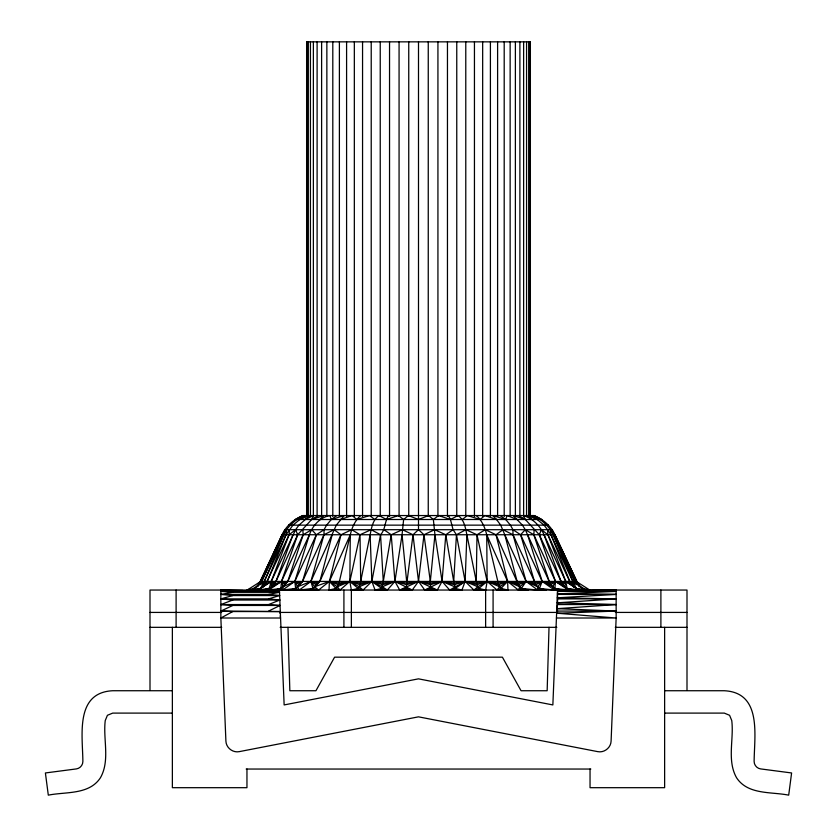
<?xml version="1.0" encoding="UTF-8"?>
<svg xmlns="http://www.w3.org/2000/svg" width="837" height="837" viewBox="0 0 837 837"><rect width="100%" height="100%" fill="white"/><g stroke="black" fill="none" stroke-linecap="round" stroke-linejoin="round"><path stroke-width="1.26" d="M403.633 519.505L398.422 515.55L386.568 519.505L378.962 515.55C372.664 519.819 371.586 527.854 370.121 534.749L371.869 581.433L375.07 590.043L387.311 590.043L394.918 581.433L402.053 534.749L403.633 519.505L408.425 515.55L418.5 519.505L428.575 515.55L433.367 519.505L434.947 534.749L430.323 581.433L430.762 588.432L430.992 589.604L437.28 590.043L442.082 581.433L445.786 534.749L453.079 529.695L450.432 519.505L448.423 515.55M388.577 515.55C384.507 521.472 385.658 529.455 380.542 534.749L371.869 581.433L363.049 590.043L351.341 590.043L349.856 581.433L350.284 534.749C352.011 527.613 354.972 520.415 360.695 515.55M336.756 515.55L331.274 519.505L326.597 525.144L324.045 529.695L323.982 534.749L310.893 581.433L312.965 588.432L318.583 590.043L329.38 581.433L350.284 534.749L339.393 581.433L337.311 586.768L334.444 589.604L329.046 590.043L329.38 581.433L340.994 534.749L351.707 529.695L360.015 534.749L371.136 529.695L380.542 534.749L383.294 581.433L381.034 589.604M500.244 515.55L505.726 519.505L510.403 525.144L512.955 529.695L513.018 534.749L526.107 581.433L521.357 588.432L537.689 590.043L539.457 588.432L546.394 590.043C540.754 590.765 536.078 586.538 534.477 581.433L513.018 534.749L502.985 529.695L496.006 534.749L507.62 581.433L507.954 590.043L502.556 589.604L498.601 584.644L486.715 534.749L487.144 581.433L485.659 590.043L479.957 589.604L477.854 586.768L476.295 581.433L476.985 534.749L485.293 529.695L496.006 534.749L518.396 584.644L521.357 588.432L523.334 589.604L528.346 590.043L521.357 588.432L518.417 590.043L507.62 581.433L486.715 534.749C484.989 527.613 482.028 520.415 476.305 515.55M549.02 627.332L547.157 690.734L521.053 690.734L502.409 657.171L334.591 657.171L315.947 690.734L289.843 690.734L287.98 627.332M434.947 534.749L442.082 581.433L449.689 590.043L461.93 590.043L465.131 581.433L466.879 534.749C465.414 527.854 464.336 519.819 458.038 515.55L450.432 519.505L438.578 515.55L433.367 519.505M557.578 590.043L552.859 704.932L418.5 678.849L284.141 704.932L279.422 590.043M556.605 613.73L556.636 612.977M455.966 589.604L453.706 581.433L456.458 534.749L453.079 529.695M556.814 608.635L616.147 611.073L556.626 613.259L557.578 611.073L556.814 608.635L557.578 604.555L557.526 591.236L616.147 590.043L616.147 618.009L611.094 741.122C610.884 747.734 604.262 752.965 597.775 751.647L418.5 716.838L239.225 751.647C232.738 752.965 226.116 747.734 225.906 741.122L220.853 618.009L220.853 590.043L242.992 590.493M534.184 529.695L533.818 534.749L549.218 581.433C551.091 586.559 556.092 590.493 561.721 590.043L554.826 588.432L555.506 581.433L539.31 534.749L525.333 519.505L518.616 515.55M289.466 529.695L289.079 534.749L271.23 581.433L268.75 590.043L250.88 590.043L264.262 581.433L286.024 534.749L292.95 525.144L304.647 515.55C294.959 518.877 288.493 526.902 282.508 534.749L257.827 586.768M275.279 590.043L280.908 588.432L287.782 581.433L309.428 534.749C312.787 525.437 319.839 517.412 329.945 515.55L331.274 519.505L344.195 515.55L336.296 525.144L310.893 581.433L314.618 586.768L318.583 590.043L282.582 590.043L280.908 588.432L281.494 581.433L297.69 534.749L311.667 519.505L318.384 515.55M383.921 529.695L391.214 534.749L394.918 581.433L399.72 590.043L406.008 589.604L413.007 534.749L418.5 529.695L418.5 41.85M383.294 581.433L391.214 534.749L402.398 529.695L413.007 534.749L418.5 581.433L424.767 590.043L430.992 589.604M547.534 529.695L550.976 534.749L572.738 581.433L586.12 590.043L568.25 590.043L564.787 586.768L565.77 581.433L547.921 534.749L547.534 529.695L544.05 525.144L532.353 515.55C542.041 518.877 548.507 526.902 554.492 534.749L579.12 586.768M357.043 589.604L359.146 586.768L360.349 583.075L370.121 534.749M334.444 589.604L339.979 590.043L349.856 581.433L360.015 534.749L360.705 581.433M283.827 534.749L259.972 584.644L261.092 583.075L260.736 581.433L259.397 583.075L282.059 534.749L554.941 534.749L577.603 583.075L554.941 534.749C550.809 525.908 543.067 519.202 534.111 515.55L302.889 515.55C293.933 519.202 286.191 525.908 282.059 534.749L260.736 581.433L259.972 584.644L264.262 581.433L283.827 534.749L286.652 529.695L286.024 534.749L267.327 581.433L262.985 586.768L258.11 590.043L269.116 588.432L281.494 581.433L303.182 534.749L302.816 529.695M306.834 515.55L299.353 519.505L309.868 515.55L298.924 525.144L295.607 529.695L271.23 581.433L258.11 590.043L262.985 586.768L264.262 581.433L266.145 583.075L265.057 584.644L264.262 581.433L261.5 583.724M534.477 581.433L520.624 534.749L525.291 529.695L527.572 534.749L542.188 581.433L539.457 588.432L554.418 590.043L554.826 588.432L568.25 590.043L564.787 586.768L555.506 581.433L533.818 534.749L525.291 529.695L522.403 525.144L513.196 515.55L525.333 519.505L523.271 515.55C532.73 518.427 540.158 525.762 544.019 534.749L565.77 581.433L567.109 588.432L573.983 590.043M308.654 590.043L312.965 588.432L319.86 581.433L332.205 534.749M290.606 590.043L295.618 588.432L302.523 581.433L316.376 534.749L324.045 529.695M309.428 534.749L294.812 581.433L295.618 588.432L299.311 590.043L312.965 588.432M295.618 588.432L282.582 590.043L283.063 586.768L287.782 581.433L303.182 534.749L311.709 529.695L316.376 534.749L294.812 581.433L282.582 590.043L268.75 590.043L275.959 581.433L297.69 534.749L295.607 529.695L289.079 534.749L266.145 583.075M292.981 534.749L275.959 581.433L273.417 584.644L271.23 581.433L265.057 584.644M567.109 588.432L578.89 590.043L573.68 586.768L570.531 583.075L565.77 581.433L561.815 583.075L555.506 581.433L549.961 583.075L542.188 581.433L535.146 583.075L526.107 581.433L519.746 586.768L518.417 590.043L523.334 589.604M319.86 581.433L340.994 534.749L334.015 529.695L323.982 534.749L302.523 581.433L297.543 586.768L299.311 590.043L310.893 581.433L316.731 583.075L319.86 581.433L314.618 586.768L329.38 581.433L338.964 583.075L349.856 581.433L360.349 583.075L371.869 581.433L383.043 583.075L394.918 581.433L406.677 583.075L418.5 581.433L430.323 583.075L442.082 581.433L453.957 583.075L465.131 581.433L476.651 583.075L487.144 581.433L498.036 583.075L507.62 581.433L517.695 583.075L526.107 581.433L535.973 584.644L542.188 581.433L550.892 584.644L555.506 581.433L562.841 584.644L564.787 586.768M316.731 583.075L316.009 584.644L310.893 581.433L297.543 586.768L294.812 581.433L283.063 586.768L281.494 581.433L273.417 584.644M557.432 589.604L554.418 590.043L552.692 586.768L555.506 581.433L568.25 590.043M254.061 590.043L260.516 588.432L264.262 581.433M300.002 583.075L299.154 584.644L294.812 581.433L300.002 583.075L302.523 581.433M261.092 583.075L284.915 529.695L552.085 529.695L575.866 583.075L576.986 584.644L576.264 581.433L589.761 590.043L584.812 589.604L581.684 588.432L589.761 590.043L587.25 589.405M287.782 581.433L284.862 584.644L281.494 581.433L268.75 590.043L280.908 588.432M259.198 583.431L260.736 581.433L247.239 590.043L252.146 589.604L255.275 588.432L260.736 581.433L258.424 584.1M259.501 583.033L260.736 581.433M541.78 589.604L537.689 590.043L537.563 586.768L526.107 581.433L518.396 584.644L507.62 581.433L499.679 586.768L497.021 590.043L487.144 581.433L476.985 534.749L465.864 529.695L456.458 534.749L465.131 581.433L473.951 590.043L479.957 589.604M537.563 586.768L542.188 581.433L520.624 534.749L512.955 529.695M502.556 589.604L497.021 590.043L500.976 588.432L507.62 581.433L519.746 586.768M319.88 519.505L323.804 515.55L311.667 519.505L313.729 515.55L305.013 519.505M499.679 586.768L487.144 581.433L477.854 586.768L473.951 590.043L478.795 588.432L487.144 581.433L498.601 584.644L507.62 581.433M462.244 519.505L467.36 515.55L480.176 519.505L484.811 515.55L496.519 519.505L500.704 525.144L504.795 534.749L517.14 581.433M477.854 586.768L465.131 581.433L449.689 590.043L455.265 588.432L465.131 581.433L477.059 584.644L487.144 581.433M262.985 586.768L271.23 581.433L274.442 583.075M296.748 519.505L303.339 515.55L295.147 519.505L541.853 519.505L533.661 515.55L540.252 519.505M268.625 611.073L280.05 605.454L232.791 605.454L220.853 611.073L280.301 611.554L232.791 611.554L220.853 618.009L280.573 618.009M260.516 588.432L250.88 590.043L254.354 588.411M349.856 581.433L358.205 588.432L363.049 590.043L359.146 586.768L349.856 581.433L338.399 584.644L329.38 581.433L337.311 586.768L349.856 581.433L359.941 584.644L371.869 581.433L382.791 584.644L394.918 581.433L406.594 584.644L418.5 581.433L430.406 584.644L442.082 581.433L454.209 584.644L465.131 581.433M359.146 586.768L371.869 581.433L382.31 586.768L394.918 581.433L412.233 590.043L418.5 581.433L423.993 534.749L418.5 529.695M269.116 588.432L263.017 590.043M279.83 600.024L232.791 600.024L220.853 604.555L268.625 604.555L279.83 600.024L268.625 598.884L220.853 598.884L232.791 595.557L279.642 595.557L268.625 598.884M250.88 590.043L255.275 588.432L247.239 590.043L249.447 589.227M340.481 519.505L352.189 515.55L356.824 519.505L369.64 515.55L374.756 519.505M247.239 590.043L249.75 589.405M375.07 590.043L381.735 588.432L387.311 590.043L382.31 586.768M351.341 590.043L358.205 588.432M329.046 590.043L336.024 588.432L339.979 590.043L337.311 586.768M232.791 592.293L220.853 594.406L268.625 594.406L279.516 592.293L268.625 591.393L220.853 591.393L232.791 592.293L279.516 592.293M248.61 590.043L250.964 589.75M557.578 608.635L616.147 604.555L557.055 602.807M557.578 602.807L616.147 598.884L557.264 597.796M557.578 597.796L616.147 594.406L557.421 593.872M268.625 591.393L279.453 590.776L220.853 591.393M557.578 593.872L616.147 591.393L557.578 591.236M588.798 590.388L616.147 590.043M288.524 525.144L548.476 525.144M260.297 581.433L576.703 581.433M557.578 591.393L616.147 591.393M557.578 594.406L616.147 594.406M557.578 598.884L616.147 598.884M557.578 604.555L616.147 604.555M557.578 611.073L616.147 611.073M150.001 612.422L221.638 612.422M280.175 612.422L556.825 612.422M615.362 612.422L686.999 612.422M280.343 615.697L280.343 616.838M556.427 618.009L616.147 618.009L557.578 613.259M150.001 627.332L221.732 627.332M280.175 627.332L556.825 627.332M615.268 627.332L686.999 627.332M172.37 690.734L112.702 690.734C74.775 692.607 82.696 735.514 82.873 761.513C82.853 765.154 79.996 768.418 76.387 768.91L45.397 772.959L48.305 795.15C65.851 791.603 89.109 795.035 100.43 777.761C110.254 760.425 102.93 739.333 105.242 720.563L107.429 715.29L112.702 713.103L172.37 713.103M664.63 690.734L724.298 690.734C762.225 692.607 754.304 735.514 754.127 761.513C754.147 765.154 757.004 768.418 760.613 768.91L791.603 772.959L788.695 795.15C771.149 791.603 747.891 795.035 736.57 777.761C726.746 760.425 734.07 739.333 731.758 720.563L729.571 715.29L724.298 713.103L664.63 713.103M246.183 769.046L590.817 769.046M220.853 611.073L232.791 611.554M220.853 590.043L232.791 590.776M406.008 589.604L412.233 590.043L406.238 588.432L399.72 590.043L418.5 581.433L437.28 590.043L430.762 588.432L424.767 590.043L442.082 581.433L454.69 586.768M220.853 604.555L232.791 605.454M268.625 604.555L280.05 605.454M220.853 598.884L232.791 600.024M220.853 594.406L232.791 595.557M268.625 594.406L279.642 595.557M582.939 590.043L576.149 588.432L553.173 534.749L550.348 529.695L550.976 534.749L570.531 583.075L572.738 581.433L575.866 583.075L576.264 581.433L578.974 584.059M586.005 589.75L588.39 590.043M576.149 588.432L586.12 590.043L582.615 588.411M500.976 588.432L507.954 590.043M478.795 588.432L485.659 590.043M455.265 588.432L461.93 590.043M581.684 588.432L586.12 590.043M281.494 581.433L285.804 583.075M517.12 519.505L507.055 515.55L505.726 519.505L492.805 515.55L496.519 519.505M552.692 586.768L542.188 581.433L554.418 590.043M530.166 515.55L537.647 519.505L527.132 515.55L531.987 519.505M576.986 584.644L572.738 581.433L571.608 584.644L565.77 581.433L578.89 590.043L565.77 581.433L562.841 584.644L561.815 583.075L539.31 534.749L541.393 529.695L547.921 534.749L569.673 581.433M371.869 581.433L381.735 588.432M537.689 590.043L526.107 581.433L504.795 534.749M575.479 583.724L572.738 581.433L573.68 586.768M329.38 581.433L336.024 588.432M578.576 584.1L576.264 581.433L577.499 583.033M577.833 583.431L576.264 581.433L580.909 587.438M553.173 534.749L574.935 581.433M527.572 534.749L549.218 581.433M544.019 534.749L561.041 581.433M466.879 534.749L476.295 581.433M453.706 581.433L445.786 534.749L434.602 529.695L423.993 534.749L430.323 581.433M402.053 534.749L406.677 581.433M271.23 581.433L271.46 586.768M686.999 690.347L686.999 590.043L150.001 590.043L150.001 690.347M664.63 627.332L664.63 787.69L590.043 787.69L590.043 769.046M660.895 590.043L660.895 627.332M530.376 516.408L530.376 41.85L306.624 41.85L306.624 516.408M529.947 41.85L529.947 516.408M528.681 41.85L528.681 516.408M526.567 41.85L526.567 516.408M523.627 41.85L523.627 516.408M519.892 41.85L519.892 516.408M515.383 41.85L515.383 516.408M510.141 41.85L510.141 516.408M504.198 41.85L504.198 516.408M497.607 41.85L497.607 516.408M493.087 590.043L493.087 627.332M490.409 41.85L490.409 516.408M485.627 590.043L485.627 627.332M482.667 41.85L482.667 516.408M474.443 41.85L474.443 516.408M465.78 41.85L465.78 516.408M456.761 41.85L456.761 516.408M447.46 41.85L447.46 516.408M437.929 41.85L437.929 516.408M428.251 41.85L428.251 516.408M408.749 41.85L408.749 516.408M399.071 41.85L399.071 516.408M389.54 41.85L389.54 516.408M380.239 41.85L380.239 516.408M371.22 41.85L371.22 516.408M362.557 41.85L362.557 516.408M354.333 41.85L354.333 516.408M351.373 590.043L351.373 627.332M346.591 41.85L346.591 516.408M343.913 590.043L343.913 627.332M339.393 41.85L339.393 516.408M332.802 41.85L332.802 516.408M326.859 41.85L326.859 516.408M321.617 41.85L321.617 516.408M317.108 41.85L317.108 516.408M313.373 41.85L313.373 516.408M310.433 41.85L310.433 516.408M308.319 41.85L308.319 516.408M307.053 41.85L307.053 516.408M246.957 769.046L246.957 787.69L172.37 787.69L172.37 627.332M176.105 590.043L176.105 627.332M280.364 612.977L280.395 613.73L280.364 612.977"/></g></svg>
